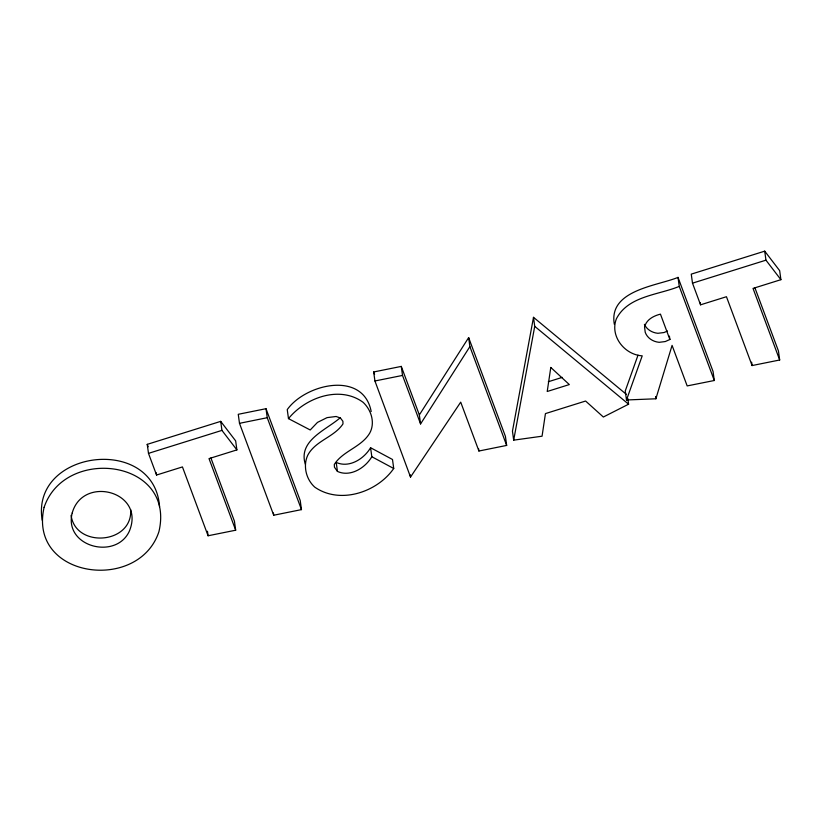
<?xml version="1.0" encoding="UTF-8"?>
<svg xmlns="http://www.w3.org/2000/svg" width="822" height="822" viewBox="0 0 822 822"><rect width="100%" height="100%" fill="white"/><g stroke="black" fill="none" stroke-linecap="round" stroke-linejoin="round"><path stroke-width="1.23" d="M626.374 394.365L533.499 317.323L512.455 431.139L513.688 440.15L542.058 436.205L545.438 413.6L585.603 401.033L603.348 417.021L628.594 404.198L627.823 398.567M513.688 440.15L534.732 326.334L533.499 317.323M638.006 355.166L625.254 390.964L626.498 399.975L655.874 398.783L672.077 345.384L687.171 385.919L714.297 380.504L713.064 371.493L678.016 277.384C657.035 286.015 608.188 290.043 614.332 324.32M626.498 399.975L642.218 355.834C624.556 354.827 609.708 336.075 616.366 318.864C628.029 295.92 658.33 295.077 679.249 286.395L678.016 277.384M419.343 414.915L468.643 337.616L505.427 436.4L506.66 445.421L478.918 451.021L460.71 402.143L410.527 477.058L374.924 380.976L373.691 371.965L401.28 366.407L419.343 414.915L420.576 423.926L469.876 346.627L468.643 337.616M370.578 447.723C364.002 458.933 349.103 468.335 336.208 462.406L337.441 471.417C350.336 477.346 365.245 467.944 371.821 456.734L370.578 447.723L392.495 459.488L393.728 468.499C377.113 492.368 339.887 504.708 314.744 487.127C306.133 479.339 302.815 465.982 307.716 455.306C315.299 440.695 334.174 437.181 342.98 423.916L342.908 421.285L340.442 418.018L336.116 416.487L327.064 417.627L317.487 422.395L310.223 429.978L288.481 418.624L287.248 409.613C305.311 384.028 363.232 370.136 371.184 411.514M288.481 418.624C305.383 397.776 339.599 385.056 363.108 402.318C371.287 409.921 375.356 422.806 369.756 433.06C361.495 447.137 342.846 450.908 334.318 464.44L334.441 467.194L337.441 471.417M340.123 417.833C325.995 430.183 297.954 440.5 305.301 464.204M667.495 330.989L664.053 332.53L657.908 333.3A17.262 14.981 -7.8 0 1 644.407 324.33M669.879 339.486L665.286 341.551L659.141 342.322A17.262 14.981 -7.8 0 1 645.219 332.293L644.571 327.074C646.287 319.614 653.593 315.864 660.446 314.138L669.879 339.486L669.416 336.106M147.251 444.353L220.707 421.367L235.657 440.88L236.89 449.901L209.014 458.614L235.678 530.211L208.079 535.769L182.443 466.927L156.56 475.034L148.484 453.364L147.251 444.353L148.145 446.757M779.677 359.995L753.024 288.409L780.9 279.685L779.667 270.664L764.717 251.152L691.261 274.137L692.494 283.158L700.56 304.818L726.453 296.721L752.089 365.554L779.677 359.995L778.444 350.973L754.894 287.741M148.484 453.364L221.94 430.389L236.89 449.901M692.494 283.158L765.95 260.173L780.9 279.685M548.305 381.747L562.269 377.37M374.924 380.976L402.513 375.428L420.576 423.926M266.009 408.698L238.257 414.298L239.49 423.32L273.716 515.23L301.469 509.619L300.236 500.608L266.009 408.698L267.242 417.71L301.469 509.619M239.49 423.32L267.242 417.71M371.821 456.734L393.728 468.499M534.732 326.334L628.594 404.198M679.249 286.395L714.297 380.504M469.876 346.627L506.66 445.421M210.894 457.957L234.434 521.189L235.678 530.211M373.691 371.965L374.575 374.37M42.199 520.264C30.393 449.726 154.526 434.335 159.56 506.722M71.072 515.302C75.614 548.531 132.671 544.236 130.708 509.671M764.717 251.152L765.95 260.173M751.627 362.173L752.089 365.554M700.252 302.568L700.56 304.818M655.566 396.533L655.874 398.783M478.599 448.771L478.918 451.021M401.28 366.407L402.513 375.428M410.219 474.797L410.527 477.058M273.407 512.969L273.716 515.23M220.707 421.367L221.94 430.389M207.463 531.259L208.079 535.769M156.252 472.784L156.56 475.034M550.791 367.455L547.216 391.488L569.327 384.573L550.791 367.455M72.202 512.99C63.582 546.599 115.563 560.378 129.218 531.464C146.141 491.638 82.858 474.705 72.202 512.99M44.1 507.369C27.886 578.328 138.846 593.083 158.944 531.587C175.816 459.416 64.763 445.709 44.1 507.369"/></g></svg>
